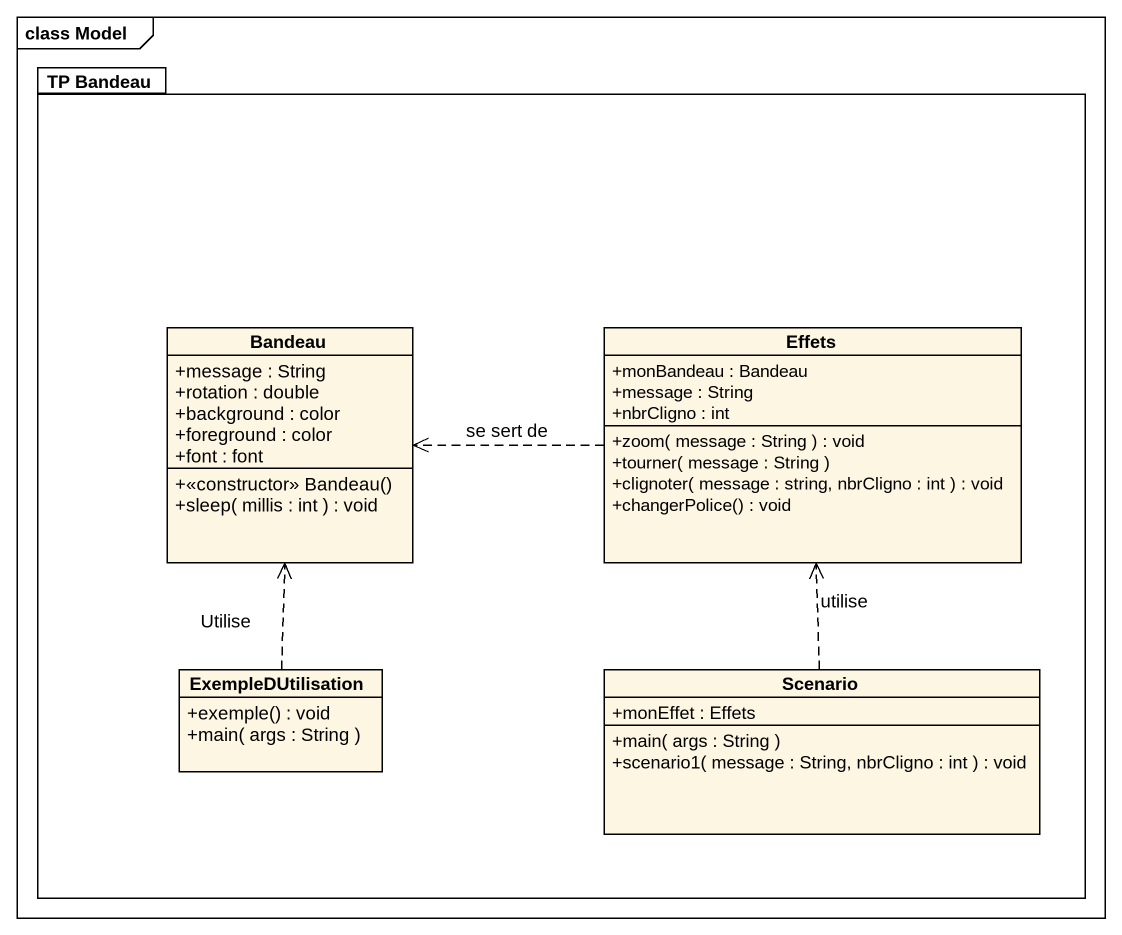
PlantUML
@startuml
mainframe class Model
hide circle
hide empty members
skinparam classAttributeIconSize 0
package "TP Bandeau" as TP_Bandeau {
  class Bandeau {
    +message : String
    +rotation : double
    +background : color
    +foreground : color
    +font : font
    +<<constructor>> Bandeau()
    +sleep( millis : int ) : void
  }
  class Effets {
    +monBandeau : Bandeau
    +message : String
    +nbrCligno : int
    +zoom( message : String ) : void
    +tourner( message : String )
    +clignoter( message : string, nbrCligno : int ) : void
    +changerPolice() : void
  }
  class ExempleDUtilisation {
    +exemple() : void
    +main( args : String )
  }
  class Scenario {
    +monEffet : Effets
    +main( args : String )
    +scenario1( message : String, nbrCligno : int ) : void
  }
}
Effets .left.> Bandeau : se sert de
ExempleDUtilisation .up.> Bandeau : Utilise
Scenario .up.> Effets : utilise
@enduml
